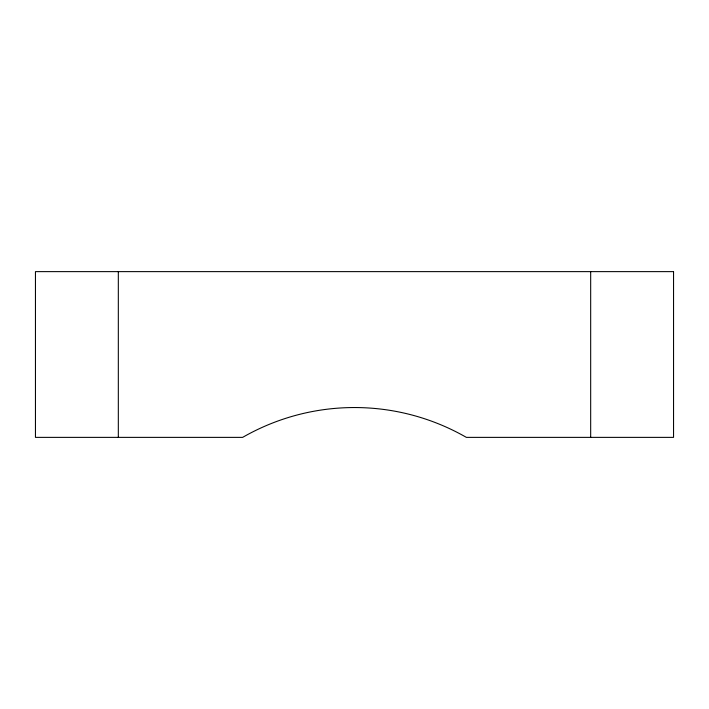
<?xml version="1.0" encoding="UTF-8"?>
<svg xmlns="http://www.w3.org/2000/svg" width="709" height="709" viewBox="0 0 709 709"><rect width="100%" height="100%" fill="white"/><g stroke="black" fill="none" stroke-linecap="round" stroke-linejoin="round"><path stroke-width="1.06" d="M590.677 271.627L590.677 437.373M118.323 271.627L118.323 437.373M673.55 271.627L35.45 271.627L35.45 437.373L242.629 437.373A224.682 224.682 0 0 1 466.371 437.373L673.55 437.373L673.55 271.627"/></g></svg>
